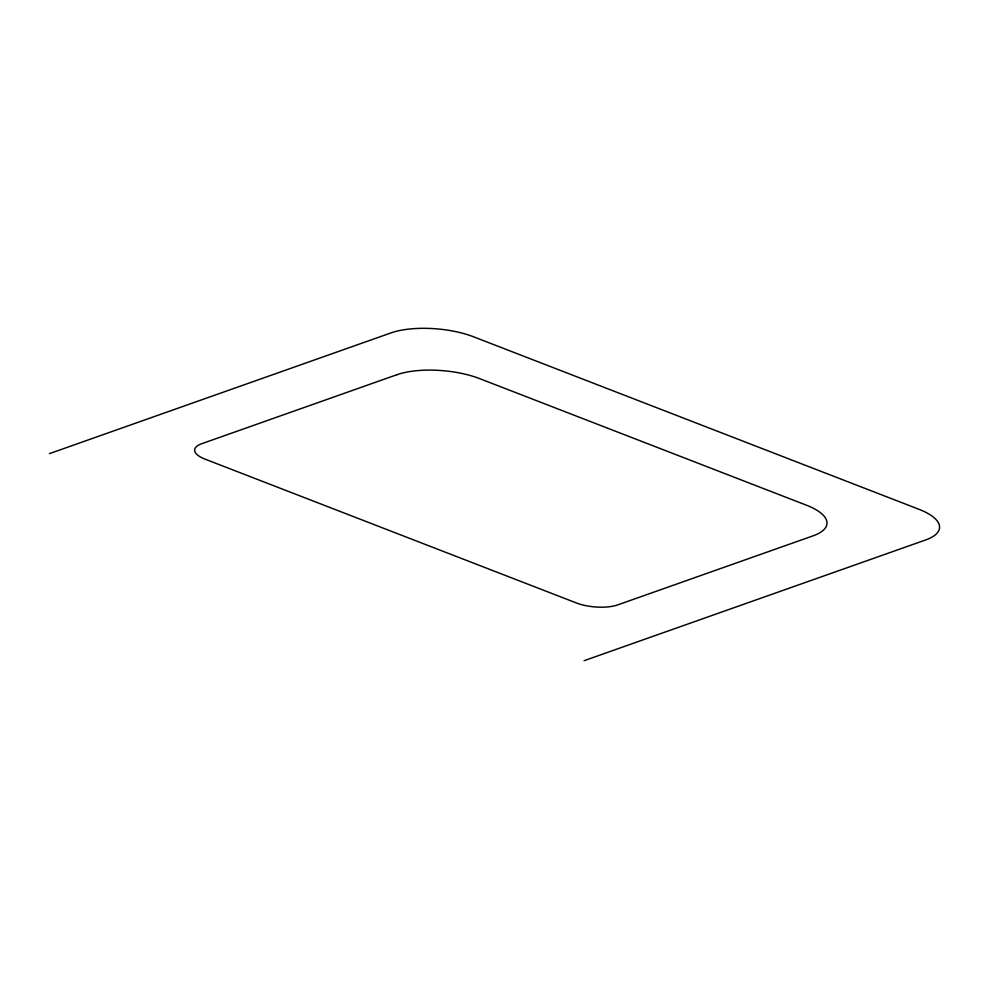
<?xml version="1.0" encoding="UTF-8"?>
<svg xmlns="http://www.w3.org/2000/svg" width="989" height="989" viewBox="0 0 989 989"><rect width="100%" height="100%" fill="white"/><g stroke="black" fill="none" stroke-linecap="round" stroke-linejoin="round"><path stroke-width="1.48" d="M49.45 453.63L390.964 332.91A58.722 21.325 5 0 1 473.459 336.755L919.004 509.31A58.722 21.325 5 0 1 925.617 539.969L584.103 660.689M396.935 374.707L201.608 443.752A29.361 10.669 5 0 0 204.921 459.081L576.463 602.981A29.361 10.669 5 0 0 617.717 604.897L813.045 535.853A58.722 21.325 5 0 0 806.431 505.194L479.442 378.552A58.722 21.325 5 0 0 396.935 374.707"/></g></svg>
